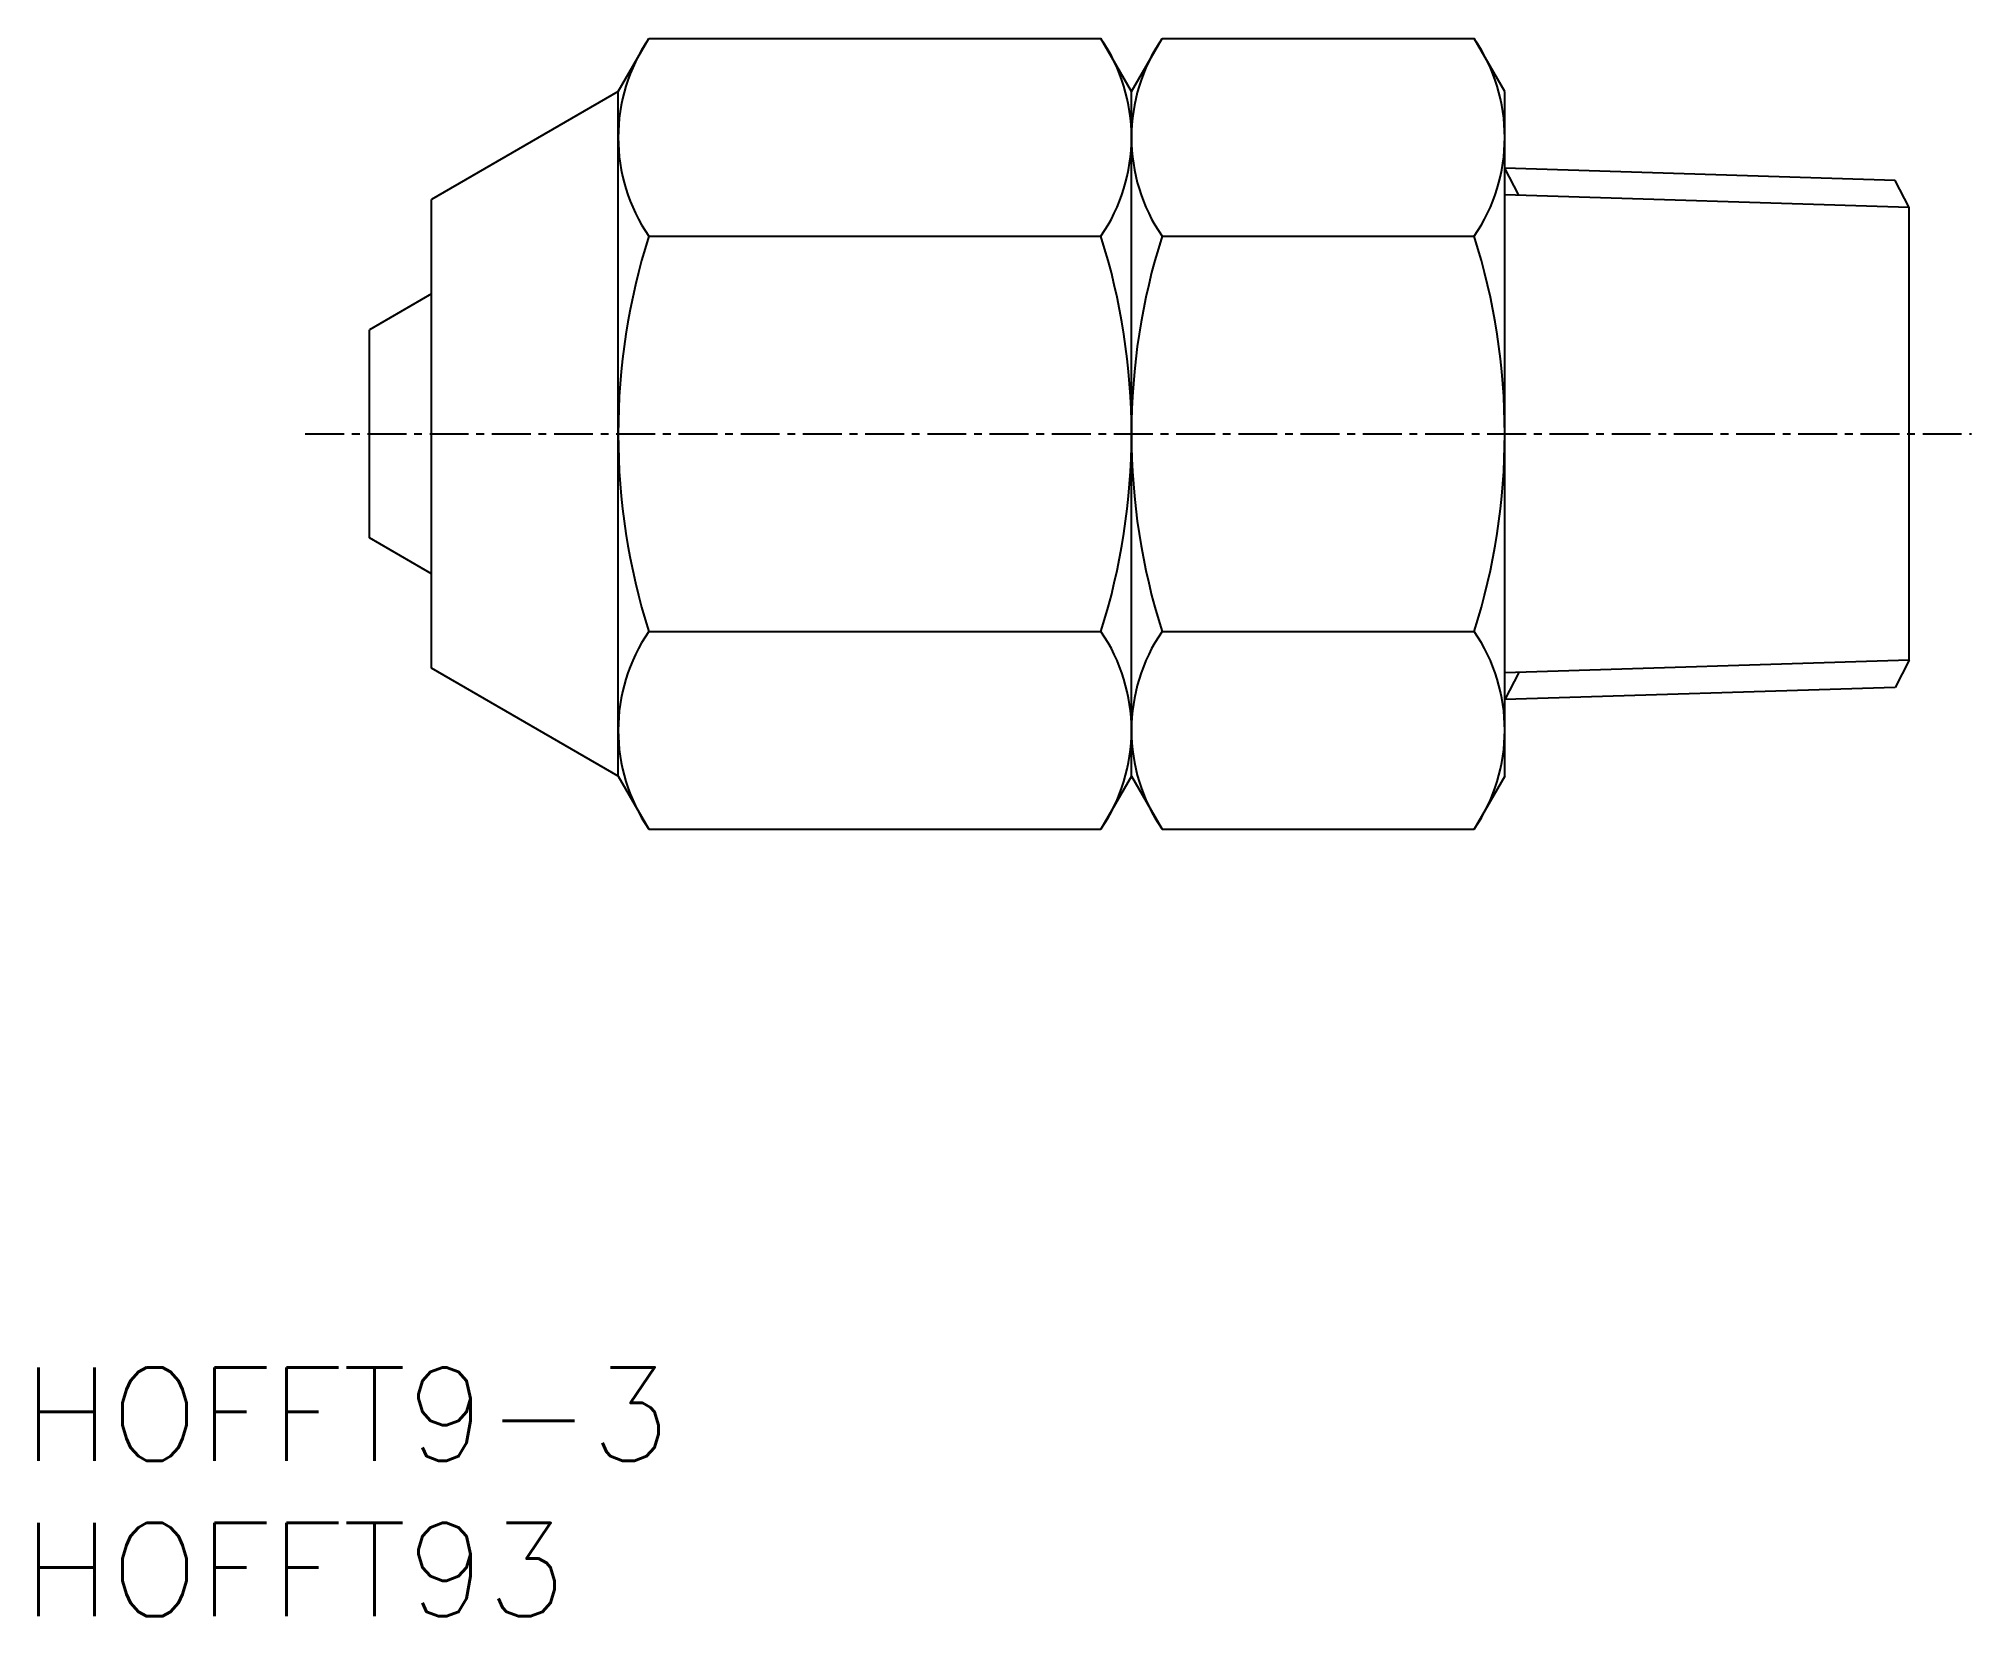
# Model space of a CAD drawing. Extents: x 114 to 176.1, y 67 to 117.7.
import ezdxf
from ezdxf.enums import TextEntityAlignment as Align

# ---------------------------------------------------------------- set-up
doc = ezdxf.new("R2010")
doc.units = 0
doc.linetypes.add('CENTER', pattern=[2, 1.25, -0.25, 0.25, -0.25])
doc.layers.get('0').update_dxf_attribs({"linetype": 'CONTINUOUS'})
doc.layers.add('CENTER', color=1, linetype='CENTER')
doc.styles.get("Standard").update_dxf_attribs({"font": 'txt.shx', "bigfont": 'extfont.shx'})

msp = doc.modelspace()

# ---------------------------------------------------------------- linework, layer by layer
at = {"color": 7, "linetype": 'CONTINUOUS'}
for p, q in [((132.583, 116), (133.566, 117.702)), ((133.566, 117.702), (148.101, 117.702)), ((149.083, 116), (148.101, 117.702)), ((149.083, 116), (150.066, 117.702)), ((150.066, 117.702), (160.101, 117.702)), ((161.083, 116), (160.101, 117.702)), ((132.583, 116), (126.583, 112.536)), ((132.583, 94), (132.583, 116)), ((149.083, 94), (149.083, 116)), ((149.083, 94), (149.083, 116)), ((161.083, 94), (161.083, 116)), ((173.63, 113.147), (161.083, 113.539)), ((174.083, 112.277), (173.63, 113.147)), ((126.583, 97.464), (126.583, 112.536)), ((174.083, 97.723), (174.083, 112.277)), ((133.566, 111.351), (148.101, 111.351)), ((150.066, 111.351), (160.101, 111.351)), ((126.583, 109.5), (124.583, 108.345)), ((124.583, 101.655), (124.583, 108.345)), ((126.583, 100.5), (124.583, 101.655)), ((133.566, 98.649), (148.101, 98.649)), ((150.066, 98.649), (160.101, 98.649)), ((174.083, 97.723), (173.63, 96.853)), ((132.583, 94), (126.583, 97.464)), ((173.63, 96.853), (161.083, 96.461)), ((132.583, 94), (133.566, 92.298)), ((149.083, 94), (148.101, 92.298)), ((149.083, 94), (150.066, 92.298)), ((161.083, 94), (160.101, 92.298)), ((133.566, 92.298), (148.101, 92.298)), ((150.066, 92.298), (160.101, 92.298))]:
    msp.add_line(p, q, dxfattribs=at)
at = {"color": 3, "linetype": 'CONTINUOUS'}
for p, q in [((161.536, 112.669), (161.083, 113.539)), ((174.083, 112.277), (161.083, 112.683)), ((174.083, 97.723), (161.083, 97.317)), ((161.536, 97.331), (161.083, 96.461))]:
    msp.add_line(p, q, dxfattribs=at)
at = {"color": 7, "linetype": 'CONTINUOUS'}
for centre, radius, start, end in [((138.206, 114.526), 5.623, 145.61576, 214.38424), ((143.461, 114.526), 5.623, 325.61576, 34.38424), ((154.706, 114.526), 5.623, 145.61576, 214.38424), ((155.461, 114.526), 5.623, 325.61576, 34.38424), ((153.601, 105), 21.018, 162.41205, 197.58795), ((128.066, 105), 21.018, 342.41205, 17.58795), ((170.101, 105), 21.018, 162.41205, 197.58795), ((140.066, 105), 21.018, 342.41205, 17.58795), ((138.206, 95.474), 5.623, 145.61576, 214.38424), ((143.461, 95.474), 5.623, 325.61576, 34.38424), ((154.706, 95.474), 5.623, 145.61576, 214.38424), ((155.461, 95.474), 5.623, 325.61576, 34.38424)]:
    msp.add_arc(centre, radius, start, end, dxfattribs=at)
at = {"layer": 'CENTER', "color": 1, "linetype": 'CENTER'}
msp.add_line((122.521, 105), (176.083, 105), dxfattribs=at)

# ---------------------------------------------------------------- texts
at = {"color": 7, "linetype": 'CONTINUOUS'}
for s, p in [('HOFFT9-3', (113.436, 73.495)), ('HOFFT93', (113.436, 68.495))]:
    msp.add_text(s, height=3, dxfattribs=at).set_placement(p, align=Align.MIDDLE_LEFT)

doc.saveas('drawing.dxf')
